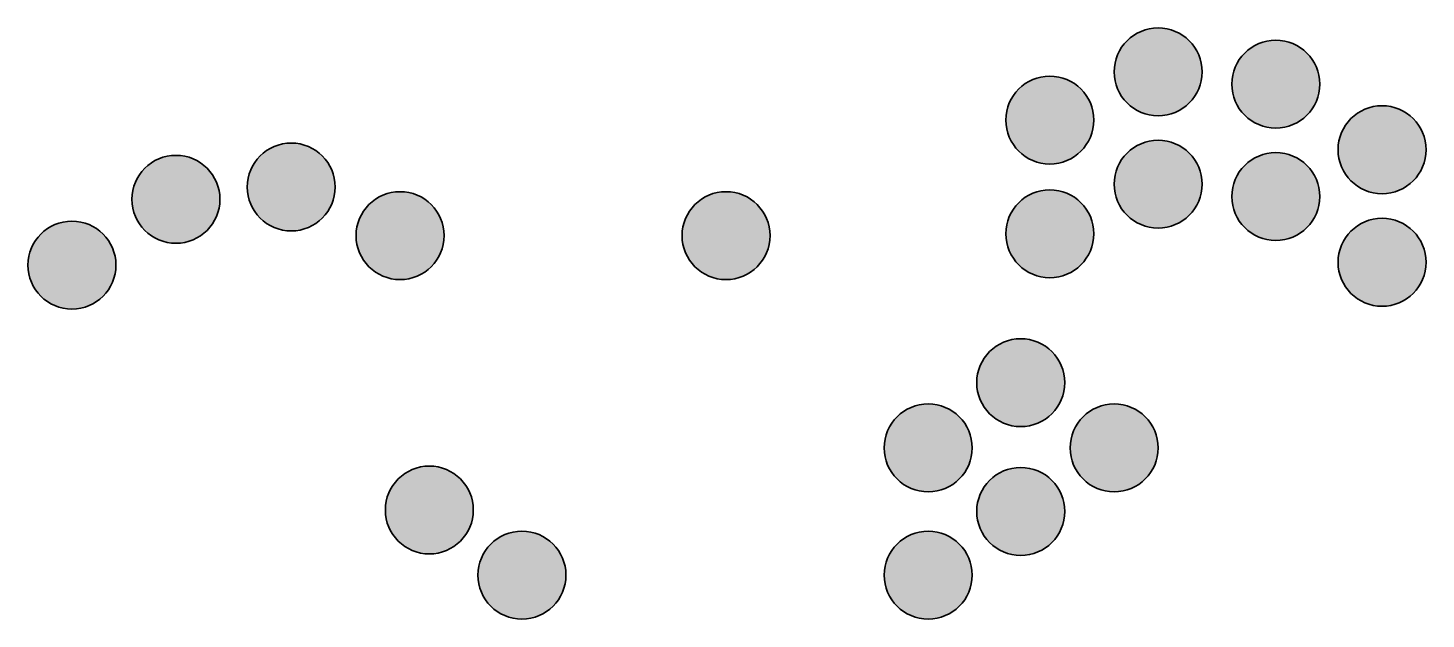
# Model space of a CAD drawing. Header units: millimetres. Extents: x 6 to 355, y -153 to -5.
import ezdxf

# ---------------------------------------------------------------- set-up
doc = ezdxf.new("R2010")
doc.units = ezdxf.units.MM
doc.header["$MEASUREMENT"] = 0
doc.layers.add('Layer 2', color=7, linetype='Continuous')

msp = doc.modelspace()

# ---------------------------------------------------------------- hatches: boundary and pattern name
at = {"layer": 'Layer 2', "true_color": 0xfffeff}
h = msp.add_hatch(color=7, dxfattribs=at)
h.dxf.hatch_style = 2
edge = h.paths.add_edge_path()
edge.add_spline(control_points=[(299.33, -16.08), (299.33, -22.15), (294.41, -27.08), (288.33, -27.08), (282.26, -27.08), (277.33, -22.15), (277.33, -16.08), (277.33, -10), (282.26, -5.08), (288.33, -5.08), (294.41, -5.08), (299.33, -10), (299.33, -16.08)], knot_values=[0, 0, 0, 0, 1, 1, 1, 2, 2, 2, 3, 3, 3, 4, 4, 4, 4], degree=3, periodic=1)
h = msp.add_hatch(color=7, dxfattribs=at)
h.dxf.hatch_style = 2
edge = h.paths.add_edge_path()
edge.add_spline(control_points=[(328.75, -19.15), (328.75, -25.23), (323.82, -30.15), (317.75, -30.15), (311.67, -30.15), (306.75, -25.23), (306.75, -19.15), (306.75, -13.08), (311.67, -8.15), (317.75, -8.15), (323.82, -8.15), (328.75, -13.08), (328.75, -19.15)], knot_values=[0, 0, 0, 0, 1, 1, 1, 2, 2, 2, 3, 3, 3, 4, 4, 4, 4], degree=3, periodic=1)
h = msp.add_hatch(color=7, dxfattribs=at)
h.dxf.hatch_style = 2
edge = h.paths.add_edge_path()
edge.add_spline(control_points=[(272.25, -28.14), (272.25, -34.21), (267.32, -39.14), (261.25, -39.14), (255.17, -39.14), (250.25, -34.21), (250.25, -28.14), (250.25, -22.06), (255.17, -17.14), (261.25, -17.14), (267.32, -17.14), (272.25, -22.06), (272.25, -28.14)], knot_values=[0, 0, 0, 0, 1, 1, 1, 2, 2, 2, 3, 3, 3, 4, 4, 4, 4], degree=3, periodic=1)
h = msp.add_hatch(color=7, dxfattribs=at)
h.dxf.hatch_style = 2
edge = h.paths.add_edge_path()
edge.add_spline(control_points=[(355.31, -35.56), (355.31, -41.64), (350.38, -46.56), (344.31, -46.56), (338.23, -46.56), (333.31, -41.64), (333.31, -35.56), (333.31, -29.49), (338.23, -24.56), (344.31, -24.56), (350.38, -24.56), (355.31, -29.49), (355.31, -35.56)], knot_values=[0, 0, 0, 0, 1, 1, 1, 2, 2, 2, 3, 3, 3, 4, 4, 4, 4], degree=3, periodic=1)
h = msp.add_hatch(color=7, dxfattribs=at)
h.dxf.hatch_style = 2
edge = h.paths.add_edge_path()
edge.add_spline(control_points=[(82.59, -44.89), (82.59, -50.96), (77.66, -55.89), (71.59, -55.89), (65.51, -55.89), (60.59, -50.96), (60.59, -44.89), (60.59, -38.81), (65.51, -33.89), (71.59, -33.89), (77.66, -33.89), (82.59, -38.81), (82.59, -44.89)], knot_values=[0, 0, 0, 0, 1, 1, 1, 2, 2, 2, 3, 3, 3, 4, 4, 4, 4], degree=3, periodic=1)
h = msp.add_hatch(color=7, dxfattribs=at)
h.dxf.hatch_style = 2
edge = h.paths.add_edge_path()
edge.add_spline(control_points=[(299.33, -44.18), (299.33, -50.26), (294.41, -55.18), (288.33, -55.18), (282.26, -55.18), (277.33, -50.26), (277.33, -44.18), (277.33, -38.11), (282.26, -33.18), (288.33, -33.18), (294.41, -33.18), (299.33, -38.11), (299.33, -44.18)], knot_values=[0, 0, 0, 0, 1, 1, 1, 2, 2, 2, 3, 3, 3, 4, 4, 4, 4], degree=3, periodic=1)
h = msp.add_hatch(color=7, dxfattribs=at)
h.dxf.hatch_style = 2
edge = h.paths.add_edge_path()
edge.add_spline(control_points=[(53.77, -47.97), (53.77, -54.05), (48.85, -58.97), (42.77, -58.97), (36.7, -58.97), (31.77, -54.05), (31.77, -47.97), (31.77, -41.9), (36.7, -36.97), (42.77, -36.97), (48.85, -36.97), (53.77, -41.9), (53.77, -47.97)], knot_values=[0, 0, 0, 0, 1, 1, 1, 2, 2, 2, 3, 3, 3, 4, 4, 4, 4], degree=3, periodic=1)
h = msp.add_hatch(color=7, dxfattribs=at)
h.dxf.hatch_style = 2
edge = h.paths.add_edge_path()
edge.add_spline(control_points=[(328.75, -47.27), (328.75, -53.34), (323.82, -58.27), (317.75, -58.27), (311.67, -58.27), (306.75, -53.34), (306.75, -47.27), (306.75, -41.19), (311.67, -36.27), (317.75, -36.27), (323.82, -36.27), (328.75, -41.19), (328.75, -47.27)], knot_values=[0, 0, 0, 0, 1, 1, 1, 2, 2, 2, 3, 3, 3, 4, 4, 4, 4], degree=3, periodic=1)
h = msp.add_hatch(color=7, dxfattribs=at)
h.dxf.hatch_style = 2
edge = h.paths.add_edge_path()
edge.add_spline(control_points=[(109.81, -57.06), (109.81, -63.14), (104.89, -68.06), (98.81, -68.06), (92.74, -68.06), (87.81, -63.14), (87.81, -57.06), (87.81, -50.99), (92.74, -46.06), (98.81, -46.06), (104.89, -46.06), (109.81, -50.99), (109.81, -57.06)], knot_values=[0, 0, 0, 0, 1, 1, 1, 2, 2, 2, 3, 3, 3, 4, 4, 4, 4], degree=3, periodic=1)
h = msp.add_hatch(color=7, dxfattribs=at)
h.dxf.hatch_style = 2
edge = h.paths.add_edge_path()
edge.add_spline(control_points=[(191.3, -57.06), (191.3, -63.14), (186.37, -68.06), (180.3, -68.06), (174.22, -68.06), (169.3, -63.14), (169.3, -57.06), (169.3, -50.99), (174.22, -46.06), (180.3, -46.06), (186.37, -46.06), (191.3, -50.99), (191.3, -57.06)], knot_values=[0, 0, 0, 0, 1, 1, 1, 2, 2, 2, 3, 3, 3, 4, 4, 4, 4], degree=3, periodic=1)
h = msp.add_hatch(color=7, dxfattribs=at)
h.dxf.hatch_style = 2
edge = h.paths.add_edge_path()
edge.add_spline(control_points=[(272.25, -56.59), (272.25, -62.67), (267.32, -67.59), (261.25, -67.59), (255.17, -67.59), (250.25, -62.67), (250.25, -56.59), (250.25, -50.52), (255.17, -45.59), (261.25, -45.59), (267.32, -45.59), (272.25, -50.52), (272.25, -56.59)], knot_values=[0, 0, 0, 0, 1, 1, 1, 2, 2, 2, 3, 3, 3, 4, 4, 4, 4], degree=3, periodic=1)
h = msp.add_hatch(color=7, dxfattribs=at)
h.dxf.hatch_style = 2
edge = h.paths.add_edge_path()
edge.add_spline(control_points=[(27.77, -64.44), (27.77, -70.51), (22.85, -75.44), (16.77, -75.44), (10.7, -75.44), (5.77, -70.51), (5.77, -64.44), (5.77, -58.36), (10.7, -53.44), (16.77, -53.44), (22.85, -53.44), (27.77, -58.36), (27.77, -64.44)], knot_values=[0, 0, 0, 0, 1, 1, 1, 2, 2, 2, 3, 3, 3, 4, 4, 4, 4], degree=3, periodic=1)
h = msp.add_hatch(color=7, dxfattribs=at)
h.dxf.hatch_style = 2
edge = h.paths.add_edge_path()
edge.add_spline(control_points=[(355.31, -63.73), (355.31, -69.8), (350.38, -74.73), (344.31, -74.73), (338.23, -74.73), (333.31, -69.8), (333.31, -63.73), (333.31, -57.65), (338.23, -52.73), (344.31, -52.73), (350.38, -52.73), (355.31, -57.65), (355.31, -63.73)], knot_values=[0, 0, 0, 0, 1, 1, 1, 2, 2, 2, 3, 3, 3, 4, 4, 4, 4], degree=3, periodic=1)
h = msp.add_hatch(color=7, dxfattribs=at)
h.dxf.hatch_style = 2
edge = h.paths.add_edge_path()
edge.add_spline(control_points=[(264.98, -93.86), (264.98, -99.93), (260.06, -104.86), (253.98, -104.86), (247.9, -104.86), (242.98, -99.93), (242.98, -93.86), (242.98, -87.78), (247.9, -82.86), (253.98, -82.86), (260.06, -82.86), (264.98, -87.78), (264.98, -93.86)], knot_values=[0, 0, 0, 0, 1, 1, 1, 2, 2, 2, 3, 3, 3, 4, 4, 4, 4], degree=3, periodic=1)
h = msp.add_hatch(color=7, dxfattribs=at)
h.dxf.hatch_style = 2
edge = h.paths.add_edge_path()
edge.add_spline(control_points=[(241.84, -110.19), (241.84, -116.26), (236.91, -121.19), (230.84, -121.19), (224.76, -121.19), (219.84, -116.26), (219.84, -110.19), (219.84, -104.11), (224.76, -99.19), (230.84, -99.19), (236.91, -99.19), (241.84, -104.11), (241.84, -110.19)], knot_values=[0, 0, 0, 0, 1, 1, 1, 2, 2, 2, 3, 3, 3, 4, 4, 4, 4], degree=3, periodic=1)
h = msp.add_hatch(color=7, dxfattribs=at)
h.dxf.hatch_style = 2
edge = h.paths.add_edge_path()
edge.add_spline(control_points=[(288.33, -110.19), (288.33, -116.26), (283.41, -121.19), (277.33, -121.19), (271.26, -121.19), (266.33, -116.26), (266.33, -110.19), (266.33, -104.11), (271.26, -99.19), (277.33, -99.19), (283.41, -99.19), (288.33, -104.11), (288.33, -110.19)], knot_values=[0, 0, 0, 0, 1, 1, 1, 2, 2, 2, 3, 3, 3, 4, 4, 4, 4], degree=3, periodic=1)
h = msp.add_hatch(color=7, dxfattribs=at)
h.dxf.hatch_style = 2
edge = h.paths.add_edge_path()
edge.add_spline(control_points=[(117.12, -125.73), (117.12, -131.81), (112.2, -136.73), (106.12, -136.73), (100.05, -136.73), (95.12, -131.81), (95.12, -125.73), (95.12, -119.66), (100.05, -114.73), (106.12, -114.73), (112.2, -114.73), (117.12, -119.66), (117.12, -125.73)], knot_values=[0, 0, 0, 0, 1, 1, 1, 2, 2, 2, 3, 3, 3, 4, 4, 4, 4], degree=3, periodic=1)
h = msp.add_hatch(color=7, dxfattribs=at)
h.dxf.hatch_style = 2
edge = h.paths.add_edge_path()
edge.add_spline(control_points=[(264.98, -126.09), (264.98, -132.16), (260.06, -137.09), (253.98, -137.09), (247.9, -137.09), (242.98, -132.16), (242.98, -126.09), (242.98, -120.01), (247.9, -115.09), (253.98, -115.09), (260.06, -115.09), (264.98, -120.01), (264.98, -126.09)], knot_values=[0, 0, 0, 0, 1, 1, 1, 2, 2, 2, 3, 3, 3, 4, 4, 4, 4], degree=3, periodic=1)
h = msp.add_hatch(color=7, dxfattribs=at)
h.dxf.hatch_style = 2
edge = h.paths.add_edge_path()
edge.add_spline(control_points=[(140.27, -142.03), (140.27, -148.1), (135.34, -153.03), (129.27, -153.03), (123.19, -153.03), (118.27, -148.1), (118.27, -142.03), (118.27, -135.95), (123.19, -131.03), (129.27, -131.03), (135.34, -131.03), (140.27, -135.95), (140.27, -142.03)], knot_values=[0, 0, 0, 0, 1, 1, 1, 2, 2, 2, 3, 3, 3, 4, 4, 4, 4], degree=3, periodic=1)
h = msp.add_hatch(color=7, dxfattribs=at)
h.dxf.hatch_style = 2
edge = h.paths.add_edge_path()
edge.add_spline(control_points=[(241.84, -142.03), (241.84, -148.1), (236.91, -153.03), (230.84, -153.03), (224.76, -153.03), (219.84, -148.1), (219.84, -142.03), (219.84, -135.95), (224.76, -131.03), (230.84, -131.03), (236.91, -131.03), (241.84, -135.95), (241.84, -142.03)], knot_values=[0, 0, 0, 0, 1, 1, 1, 2, 2, 2, 3, 3, 3, 4, 4, 4, 4], degree=3, periodic=1)

# ---------------------------------------------------------------- linework, layer by layer
at = {"layer": 'Layer 2', "color": 250, "lineweight": 35, "true_color": 0x231f20}
for points in [[(299.33, -16.08), (299.33, -22.15), (294.41, -27.08), (288.33, -27.08), (282.26, -27.08), (277.33, -22.15), (277.33, -16.08), (277.33, -10), (282.26, -5.08), (288.33, -5.08), (294.41, -5.08), (299.33, -10), (299.33, -16.08)], [(328.75, -19.15), (328.75, -25.23), (323.82, -30.15), (317.75, -30.15), (311.67, -30.15), (306.75, -25.23), (306.75, -19.15), (306.75, -13.08), (311.67, -8.15), (317.75, -8.15), (323.82, -8.15), (328.75, -13.08), (328.75, -19.15)], [(272.25, -28.14), (272.25, -34.21), (267.32, -39.14), (261.25, -39.14), (255.17, -39.14), (250.25, -34.21), (250.25, -28.14), (250.25, -22.06), (255.17, -17.14), (261.25, -17.14), (267.32, -17.14), (272.25, -22.06), (272.25, -28.14)], [(355.31, -35.56), (355.31, -41.64), (350.38, -46.56), (344.31, -46.56), (338.23, -46.56), (333.31, -41.64), (333.31, -35.56), (333.31, -29.49), (338.23, -24.56), (344.31, -24.56), (350.38, -24.56), (355.31, -29.49), (355.31, -35.56)], [(82.59, -44.89), (82.59, -50.96), (77.66, -55.89), (71.59, -55.89), (65.51, -55.89), (60.59, -50.96), (60.59, -44.89), (60.59, -38.81), (65.51, -33.89), (71.59, -33.89), (77.66, -33.89), (82.59, -38.81), (82.59, -44.89)], [(299.33, -44.18), (299.33, -50.26), (294.41, -55.18), (288.33, -55.18), (282.26, -55.18), (277.33, -50.26), (277.33, -44.18), (277.33, -38.11), (282.26, -33.18), (288.33, -33.18), (294.41, -33.18), (299.33, -38.11), (299.33, -44.18)], [(53.77, -47.97), (53.77, -54.05), (48.85, -58.97), (42.77, -58.97), (36.7, -58.97), (31.77, -54.05), (31.77, -47.97), (31.77, -41.9), (36.7, -36.97), (42.77, -36.97), (48.85, -36.97), (53.77, -41.9), (53.77, -47.97)], [(328.75, -47.27), (328.75, -53.34), (323.82, -58.27), (317.75, -58.27), (311.67, -58.27), (306.75, -53.34), (306.75, -47.27), (306.75, -41.19), (311.67, -36.27), (317.75, -36.27), (323.82, -36.27), (328.75, -41.19), (328.75, -47.27)], [(109.81, -57.06), (109.81, -63.14), (104.89, -68.06), (98.81, -68.06), (92.74, -68.06), (87.81, -63.14), (87.81, -57.06), (87.81, -50.99), (92.74, -46.06), (98.81, -46.06), (104.89, -46.06), (109.81, -50.99), (109.81, -57.06)], [(191.3, -57.06), (191.3, -63.14), (186.37, -68.06), (180.3, -68.06), (174.22, -68.06), (169.3, -63.14), (169.3, -57.06), (169.3, -50.99), (174.22, -46.06), (180.3, -46.06), (186.37, -46.06), (191.3, -50.99), (191.3, -57.06)], [(272.25, -56.59), (272.25, -62.67), (267.32, -67.59), (261.25, -67.59), (255.17, -67.59), (250.25, -62.67), (250.25, -56.59), (250.25, -50.52), (255.17, -45.59), (261.25, -45.59), (267.32, -45.59), (272.25, -50.52), (272.25, -56.59)], [(27.77, -64.44), (27.77, -70.51), (22.85, -75.44), (16.77, -75.44), (10.7, -75.44), (5.77, -70.51), (5.77, -64.44), (5.77, -58.36), (10.7, -53.44), (16.77, -53.44), (22.85, -53.44), (27.77, -58.36), (27.77, -64.44)], [(355.31, -63.73), (355.31, -69.8), (350.38, -74.73), (344.31, -74.73), (338.23, -74.73), (333.31, -69.8), (333.31, -63.73), (333.31, -57.65), (338.23, -52.73), (344.31, -52.73), (350.38, -52.73), (355.31, -57.65), (355.31, -63.73)], [(264.98, -93.86), (264.98, -99.93), (260.06, -104.86), (253.98, -104.86), (247.9, -104.86), (242.98, -99.93), (242.98, -93.86), (242.98, -87.78), (247.9, -82.86), (253.98, -82.86), (260.06, -82.86), (264.98, -87.78), (264.98, -93.86)], [(241.84, -110.19), (241.84, -116.26), (236.91, -121.19), (230.84, -121.19), (224.76, -121.19), (219.84, -116.26), (219.84, -110.19), (219.84, -104.11), (224.76, -99.19), (230.84, -99.19), (236.91, -99.19), (241.84, -104.11), (241.84, -110.19)], [(288.33, -110.19), (288.33, -116.26), (283.41, -121.19), (277.33, -121.19), (271.26, -121.19), (266.33, -116.26), (266.33, -110.19), (266.33, -104.11), (271.26, -99.19), (277.33, -99.19), (283.41, -99.19), (288.33, -104.11), (288.33, -110.19)], [(117.12, -125.73), (117.12, -131.81), (112.2, -136.73), (106.12, -136.73), (100.05, -136.73), (95.12, -131.81), (95.12, -125.73), (95.12, -119.66), (100.05, -114.73), (106.12, -114.73), (112.2, -114.73), (117.12, -119.66), (117.12, -125.73)], [(264.98, -126.09), (264.98, -132.16), (260.06, -137.09), (253.98, -137.09), (247.9, -137.09), (242.98, -132.16), (242.98, -126.09), (242.98, -120.01), (247.9, -115.09), (253.98, -115.09), (260.06, -115.09), (264.98, -120.01), (264.98, -126.09)], [(140.27, -142.03), (140.27, -148.1), (135.34, -153.03), (129.27, -153.03), (123.19, -153.03), (118.27, -148.1), (118.27, -142.03), (118.27, -135.95), (123.19, -131.03), (129.27, -131.03), (135.34, -131.03), (140.27, -135.95), (140.27, -142.03)], [(241.84, -142.03), (241.84, -148.1), (236.91, -153.03), (230.84, -153.03), (224.76, -153.03), (219.84, -148.1), (219.84, -142.03), (219.84, -135.95), (224.76, -131.03), (230.84, -131.03), (236.91, -131.03), (241.84, -135.95), (241.84, -142.03)]]:
    msp.add_open_spline(points, degree=3, knots=[0, 0, 0, 0, 1, 1, 1, 2, 2, 2, 3, 3, 3, 4, 4, 4, 4], dxfattribs=at)

doc.saveas('drawing.dxf')
